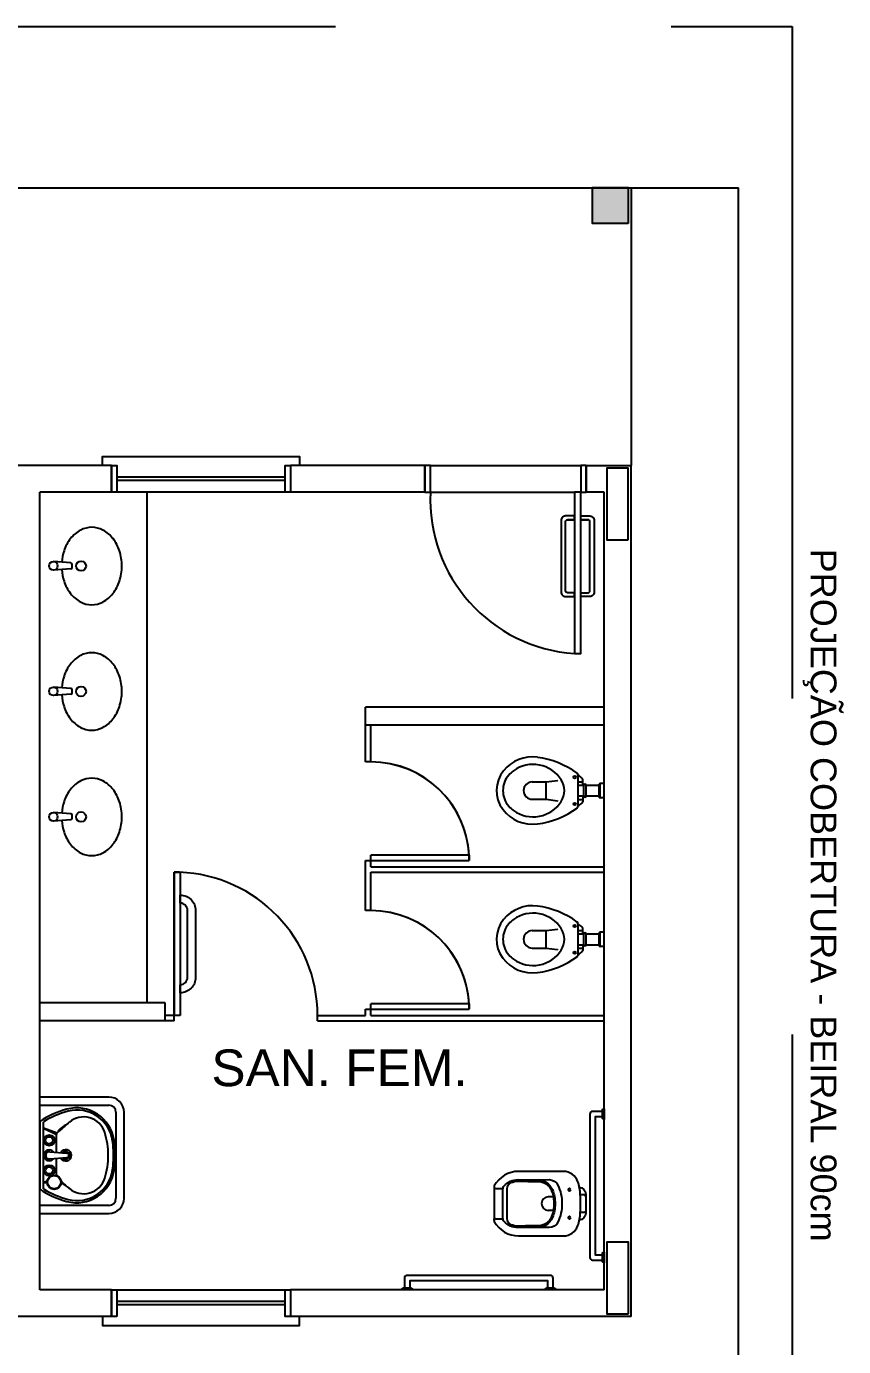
# Model space of a CAD drawing. Header units: millimetres. Extents: x 4161 to 13726, y 828 to 4470.
# Drawn here: x 6239 to 6695, y 3033 to 3770 of the extents above; entities that cross this region are included whole.
import ezdxf

# ---------------------------------------------------------------- set-up
doc = ezdxf.new("R2010")
doc.units = ezdxf.units.MM
doc.header["$LTSCALE"] = 10
doc.set_wipeout_variables(frame=1)
doc.linetypes.add('TRACEJADO_G', pattern=[0.375, 0.25, -0.125])
for name, color, linetype in [('A-BARRA', 2, 'Continuous'), ('A-COTAS', 1, 'Continuous'), ('A-JANEL', 1, 'Continuous'), ('A-PARED', 5, 'Continuous'), ('A-PAREDE', 5, 'Continuous'), ('A-PISOS-CTEL', 2, 'TRACEJADO_G'), ('A-PISOS-NIVEL', 1, 'Continuous'), ('A-WC', 1, 'Continuous'), ('ARQ-ALV-CORTE', 5, 'Continuous'), ('ARQ-ALV-VISTA2', 1, 'Continuous'), ('ARQ-BNC-VISTA', 1, 'Continuous'), ('ARQ-ESQ-CORTE', 3, 'Continuous'), ('ARQ-ESQ-VISTA1', 2, 'Continuous'), ('ARQ-ESQ-VISTA2', 1, 'Continuous'), ('ARQ-TXT-1_050', 2, 'Continuous'), ('ARQ-TXT-1_075', 2, 'Continuous'), ('PAG', 1, 'Continuous')]:
    doc.layers.add(name, color=color, linetype=linetype)
doc.styles.add('ESC-50-A20', font='arial.ttf', dxfattribs={"height": 0.1})

msp = doc.modelspace()

# ---------------------------------------------------------------- hatches: boundary and pattern name
at = {"layer": 'A-COTAS'}
h = msp.add_hatch(color=251, dxfattribs=at)
h.set_gradient(color1=(173, 173, 173), color2=(173, 173, 173))
h.paths.add_polyline_path([(6574.78, 3659.98), (6554.78, 3659.99), (6554.79, 3679.99), (6574.79, 3679.98)])

# ---------------------------------------------------------------- linework, layer by layer
at = {"layer": 'A-BARRA', "color": 251}
msp.add_lwpolyline([(6333.28, 3239.16, -0.414214), (6324.78, 3230.66), (6324.78, 3230.66), (6324.78, 3235.16, 0.414214), (6328.78, 3239.16), (6328.78, 3276.66, 0.414214), (6324.78, 3280.66), (6324.78, 3285.16), (6324.78, 3285.16, -0.414214), (6333.28, 3276.66)], format="xyb", close=True, dxfattribs=at)
at = {"layer": 'A-JANEL', "color": 251}
for p, q in [((6386.35, 3524.95), (6386.35, 3509.95)), ((6386.36, 3064.95), (6386.36, 3049.95))]:
    msp.add_line(p, q, dxfattribs=at)
at = {"layer": 'A-PARED', "color": 251}
msp.add_lwpolyline([(6574.78, 3659.98), (6554.78, 3659.99), (6554.79, 3679.99), (6574.79, 3679.98)], close=True, dxfattribs=at)
at = {"layer": 'A-PAREDE', "color": 251}
for p, q in [((6461.35, 3524.95), (6386.35, 3524.95)), ((6386.35, 3524.95), (6386.35, 3509.95)), ((6461.35, 3509.95), (6461.35, 3524.95)), ((6461.35, 3509.95), (6461.35, 3524.95)), ((6551.35, 3524.95), (6576.35, 3524.95)), ((6551.35, 3509.95), (6551.35, 3524.95)), ((6551.35, 3509.95), (6551.35, 3524.95)), ((6576.36, 3049.95), (6576.35, 3524.95)), ((6246.36, 3064.95), (6246.35, 3509.95)), ((6461.35, 3509.95), (6386.35, 3509.95)), ((6561.35, 3509.95), (6551.35, 3509.95)), ((6561.35, 3509.95), (6551.35, 3509.95)), ((6561.36, 3064.95), (6561.35, 3509.95)), ((6561.36, 3064.95), (6386.36, 3064.95)), ((6386.36, 3064.95), (6386.36, 3049.95)), ((6576.36, 3049.95), (6386.36, 3049.95))]:
    msp.add_line(p, q, dxfattribs=at)
for points in [[(6574.79, 3483.45), (6574.79, 3523.45), (6562.79, 3523.45), (6562.79, 3483.45)], [(6574.86, 3051.45), (6574.86, 3091.45), (6562.86, 3091.45), (6562.86, 3051.45)]]:
    msp.add_lwpolyline(points, close=True, dxfattribs=at)
at = {"layer": 'A-PISOS-NIVEL', "color": 251}
for p, q in [((5948.85, 3679.95), (6576.35, 3679.95)), ((6576.35, 3679.95), (6576.35, 3524.95)), ((6576.35, 3679.95), (6636.35, 3679.95)), ((6636.36, 2989.95), (6636.35, 3679.95))]:
    msp.add_line(p, q, dxfattribs=at)
at = {"layer": 'A-WC', "color": 251}
for p, q in [((6428.06, 3359.5), (6428.06, 3379.95)), ((6431.06, 3359.5), (6431.06, 3379.95)), ((6431.06, 3359.5), (6428.06, 3359.5)), ((6321.36, 3214.95), (6321.36, 3297.95)), ((6321.36, 3297.95), (6321.36, 3217.95)), ((6324.78, 3297.87), (6324.78, 3217.95)), ((6321.36, 3214.95), (6315.5, 3214.95)), ((6321.36, 3217.95), (6316.36, 3217.95)), ((6324.78, 3217.95), (6321.36, 3217.95)), ((6401.36, 3214.95), (6401.36, 3217.95)), ((6401.36, 3217.95), (6428.06, 3217.95)), ((6401.36, 3214.95), (6561.36, 3214.95))]:
    msp.add_line(p, q, dxfattribs=at)
msp.add_arc((6431.06, 3304.5), 55, 0.00008, 90.00008, dxfattribs=at)
at = {"layer": 'ARQ-ALV-CORTE', "color": 251}
msp.add_line((6551.35, 3524.95), (6551.35, 3509.95), dxfattribs=at)
at = {"layer": 'ARQ-ALV-VISTA2', "color": 251, "ltscale": 0.1}
for p, q in [((6286.35, 3524.95), (6191.35, 3524.95)), ((6286.35, 3524.95), (6286.35, 3509.95)), ((6286.35, 3524.95), (6286.35, 3509.95)), ((6286.35, 3509.95), (6246.35, 3509.95)), ((6263.67, 3470.52), (6253.9, 3471.28)), ((6263.67, 3467.21), (6253.9, 3466.48)), ((6264.41, 3468.01), (6264.41, 3469.73)), ((6263.67, 3400.52), (6253.9, 3401.28)), ((6263.67, 3397.21), (6253.9, 3396.48)), ((6264.41, 3398.01), (6264.41, 3399.73)), ((6561.36, 3389.95), (6428.06, 3389.95)), ((6428.06, 3379.95), (6428.06, 3389.95)), ((6561.36, 3379.95), (6428.06, 3379.95)), ((6546.75, 3352.03), (6546.75, 3352.34)), ((6521.21, 3348.33), (6529.06, 3348.33)), ((6529.06, 3348.33), (6535.25, 3349.09)), ((6529.06, 3338.6), (6529.06, 3348.33)), ((6535.25, 3349.09), (6535.42, 3349.32)), ((6546.75, 3352.03), (6546.75, 3334.9)), ((6546.75, 3348.44), (6549.45, 3348.44)), ((6546.75, 3346.46), (6549.45, 3346.46)), ((6549.45, 3346.46), (6549.45, 3349.71)), ((6549.45, 3346.46), (6549.96, 3346.46)), ((6549.96, 3340.48), (6549.96, 3346.45)), ((6551.36, 3346.46), (6558.36, 3346.46)), ((6551.36, 3340.48), (6551.36, 3346.45)), ((6558.36, 3346.77), (6558.36, 3340.17)), ((6558.86, 3346.97), (6558.56, 3346.97)), ((6558.86, 3347.27), (6558.86, 3346.97)), ((6558.86, 3346.97), (6558.86, 3339.97)), ((6561.36, 3347.47), (6559.06, 3347.47)), ((6521.21, 3338.6), (6529.06, 3338.6)), ((6529.06, 3338.6), (6535.25, 3337.85)), ((6535.25, 3337.85), (6535.42, 3337.62)), ((6546.75, 3340.47), (6549.45, 3340.47)), ((6546.75, 3338.49), (6549.45, 3338.49)), ((6549.45, 3340.47), (6549.45, 3337.23)), ((6549.45, 3340.47), (6549.96, 3340.47)), ((6551.36, 3340.47), (6558.36, 3340.47)), ((6558.86, 3339.97), (6558.56, 3339.97)), ((6558.86, 3339.97), (6558.86, 3339.67)), ((6561.36, 3339.47), (6559.06, 3339.47)), ((6263.67, 3330.52), (6253.9, 3331.28)), ((6546.75, 3334.9), (6546.75, 3334.6)), ((6263.67, 3327.21), (6253.9, 3326.48)), ((6264.41, 3328.01), (6264.41, 3329.73)), ((6428.06, 3276.5), (6428.06, 3304.5)), ((6428.06, 3304.5), (6486.06, 3304.5)), ((6431.06, 3300.95), (6431.06, 3307.5)), ((6431.06, 3300.95), (6431.06, 3307.5)), ((6486.06, 3307.5), (6431.06, 3307.5)), ((6431.06, 3300.95), (6431.06, 3304.5)), ((6431.06, 3300.95), (6561.36, 3300.95)), ((6486.06, 3307.5), (6486.06, 3304.5)), ((6321.36, 3297.95), (6324.36, 3297.95)), ((6324.36, 3297.95), (6321.36, 3297.95)), ((6324.36, 3297.95), (6324.36, 3297.89)), ((6431.06, 3297.95), (6561.36, 3297.95)), ((6431.06, 3297.95), (6561.36, 3297.95)), ((6431.06, 3276.5), (6431.06, 3297.95)), ((6431.06, 3276.5), (6428.06, 3276.5)), ((6521.21, 3265.33), (6529.06, 3265.33)), ((6529.06, 3265.33), (6535.25, 3266.09)), ((6529.06, 3255.6), (6529.06, 3265.33)), ((6535.25, 3266.09), (6535.42, 3266.32)), ((6546.75, 3269.03), (6546.75, 3269.34)), ((6546.75, 3269.03), (6546.75, 3251.9)), ((6546.75, 3265.44), (6549.45, 3265.44)), ((6549.45, 3263.46), (6549.45, 3266.71)), ((6558.86, 3263.97), (6558.56, 3263.97)), ((6558.86, 3264.27), (6558.86, 3263.97)), ((6558.86, 3263.97), (6558.86, 3256.97)), ((6561.36, 3264.47), (6559.06, 3264.47)), ((6546.75, 3263.46), (6549.45, 3263.46)), ((6546.75, 3257.47), (6549.45, 3257.47)), ((6549.45, 3263.46), (6549.96, 3263.46)), ((6549.45, 3257.47), (6549.45, 3254.23)), ((6549.45, 3257.47), (6549.96, 3257.47)), ((6549.96, 3257.48), (6549.96, 3263.45)), ((6551.36, 3263.46), (6558.36, 3263.46)), ((6551.36, 3257.48), (6551.36, 3263.45)), ((6551.36, 3257.47), (6558.36, 3257.47)), ((6558.36, 3263.77), (6558.36, 3257.17)), ((6558.86, 3256.97), (6558.56, 3256.97)), ((6558.86, 3256.97), (6558.86, 3256.67)), ((6521.21, 3255.6), (6529.06, 3255.6)), ((6529.06, 3255.6), (6535.25, 3254.85)), ((6535.25, 3254.85), (6535.42, 3254.62)), ((6546.75, 3255.49), (6549.45, 3255.49)), ((6546.75, 3251.9), (6546.75, 3251.6)), ((6561.36, 3256.47), (6559.06, 3256.47)), ((6316.36, 3224.95), (6246.36, 3224.95)), ((6316.36, 3214.95), (6316.36, 3224.95)), ((6428.06, 3221.5), (6486.06, 3221.5)), ((6428.06, 3217.95), (6428.06, 3221.5)), ((6431.06, 3217.95), (6431.06, 3224.5)), ((6431.06, 3217.95), (6431.06, 3224.5)), ((6486.06, 3224.5), (6431.06, 3224.5)), ((6431.06, 3217.95), (6431.06, 3221.5)), ((6486.06, 3224.5), (6486.06, 3221.5)), ((6316.36, 3214.95), (6246.36, 3214.95)), ((6431.06, 3217.95), (6561.36, 3217.95)), ((6284.86, 3172.45), (6246.36, 3172.45)), ((6246.36, 3167.95), (6284.86, 3167.95)), ((6288.86, 3163.95), (6288.86, 3115.95)), ((6293.36, 3115.95), (6293.36, 3163.95)), ((6246.36, 3158.83), (6246.36, 3121.02)), ((6248.36, 3121.24), (6248.36, 3158.61)), ((6248.36, 3155.2), (6256.02, 3152.48)), ((6248.36, 3155.1), (6255.6, 3151.54)), ((6255.6, 3141.57), (6255.6, 3151.54)), ((6251.96, 3141.88), (6261.47, 3141.08)), ((6251.96, 3137.93), (6261.47, 3138.74)), ((6255.6, 3128.73), (6255.6, 3138.24)), ((6248.36, 3125.12), (6250.36, 3125.12)), ((6248.36, 3124.72), (6250.36, 3124.72)), ((6249.12, 3125.12), (6250.45, 3125.78)), ((6249.7, 3125.12), (6250.38, 3125.37)), ((6284.86, 3111.95), (6246.36, 3111.95)), ((6246.36, 3107.45), (6284.86, 3107.45)), ((6286.36, 3064.95), (6246.36, 3064.95)), ((6286.36, 3049.95), (6286.36, 3064.95)), ((6286.36, 3064.95), (6286.36, 3049.95)), ((6286.36, 3049.95), (6286.36, 3064.95)), ((6286.36, 3049.95), (6191.36, 3049.95))]:
    msp.add_line(p, q, dxfattribs=at)
for points in [[(6289.35, 3509.95), (6286.35, 3509.95), (6286.35, 3524.95), (6289.35, 3524.95)], [(6289.36, 3049.95), (6286.36, 3049.95), (6286.36, 3064.95), (6289.36, 3064.95)]]:
    msp.add_lwpolyline(points, close=True, dxfattribs=at)
at = {"layer": 'ARQ-ALV-VISTA2', "color": 251}
for points in [[(6461.35, 3509.95), (6464.35, 3509.95), (6464.35, 3524.95), (6461.35, 3524.95)], [(6548.35, 3509.95), (6551.35, 3509.95), (6551.35, 3524.95), (6548.35, 3524.95)], [(6544.85, 3419.95), (6548.35, 3419.95), (6548.35, 3509.95), (6544.85, 3509.95)]]:
    msp.add_lwpolyline(points, close=True, dxfattribs=at)
at = {"layer": 'ARQ-ALV-VISTA2', "color": 251, "ltscale": 0.1}
for points in [[(6258.6, 3466.83, 0.059992), (6259.86, 3460.32, 0.087531), (6263.43, 3453.53, 0.105501), (6269.1, 3448.74, 0.123031), (6275.3, 3447.18, 0.123031), (6281.51, 3448.72, 0.105501), (6287.19, 3453.5, 0.087531), (6290.79, 3460.28, 0.07802), (6292.13, 3468.78, 0.07802), (6290.81, 3477.27, 0.087531), (6287.23, 3484.07, 0.105501), (6281.56, 3488.86, 0.123031), (6275.36, 3490.41, 0.123031), (6269.16, 3488.87, 0.105501), (6263.47, 3484.1, 0.087531), (6259.88, 3477.32, 0.059024), (6258.61, 3470.92, 0.07802)], [(6258.6, 3396.83, 0.059992), (6259.86, 3390.32, 0.087531), (6263.43, 3383.53, 0.105501), (6269.1, 3378.74, 0.123031), (6275.3, 3377.18, 0.123031), (6281.51, 3378.72, 0.105501), (6287.19, 3383.5, 0.087531), (6290.79, 3390.28, 0.07802), (6292.13, 3398.78, 0.07802), (6290.81, 3407.27, 0.087531), (6287.23, 3414.07, 0.105501), (6281.56, 3418.86, 0.123031), (6275.36, 3420.41, 0.123031), (6269.16, 3418.87, 0.105501), (6263.47, 3414.1, 0.087531), (6259.88, 3407.32, 0.059024), (6258.61, 3400.92, 0.07802)], [(6258.6, 3326.83, 0.059992), (6259.86, 3320.32, 0.087531), (6263.43, 3313.53, 0.105501), (6269.1, 3308.74, 0.123031), (6275.3, 3307.18, 0.123031), (6281.51, 3308.72, 0.105501), (6287.19, 3313.5, 0.087531), (6290.79, 3320.28, 0.07802), (6292.13, 3328.78, 0.07802), (6290.81, 3337.27, 0.087531), (6287.23, 3344.07, 0.105501), (6281.56, 3348.86, 0.123031), (6275.36, 3350.41, 0.123031), (6269.16, 3348.87, 0.105501), (6263.47, 3344.1, 0.087531), (6259.88, 3337.32, 0.059024), (6258.61, 3330.92, 0.07802)], [(6561.36, 3159.95, -0.414214), (6560.36, 3160.95), (6560.36, 3164.95, -0.414214), (6561.36, 3165.95), (6561.36, 3159.95)], [(6561.36, 3079.95, -0.414214), (6560.36, 3080.95), (6560.36, 3084.95, -0.414214), (6561.36, 3085.95), (6561.36, 3079.95)], [(6532.86, 3065.95), (6532.86, 3071.45, 0.414214), (6531.36, 3072.95), (6451.36, 3072.95, 0.414214), (6449.86, 3071.45), (6449.86, 3065.95)], [(6448.36, 3064.95, -0.414214), (6449.36, 3065.95), (6453.36, 3065.95, -0.414214), (6454.36, 3064.95), (6448.36, 3064.95)], [(6528.36, 3064.95, -0.414214), (6529.36, 3065.95), (6533.36, 3065.95, -0.414214), (6534.36, 3064.95), (6528.36, 3064.95)]]:
    msp.add_lwpolyline(points, format="xyb", dxfattribs=at)
for points in [[(6560.36, 3161.45), (6556.36, 3161.45), (6556.36, 3084.45), (6560.36, 3084.45)], [(6529.86, 3065.95), (6529.86, 3069.95), (6452.86, 3069.95), (6452.86, 3065.95)]]:
    msp.add_lwpolyline(points, dxfattribs=at)
for centre, radius in [((6253.9, 3468.88), 2.4), ((6269.37, 3468.81), 2.78), ((6253.9, 3398.88), 2.4), ((6269.37, 3398.81), 2.78), ((6544.94, 3350.97), 0.682), ((6253.9, 3328.88), 2.4), ((6269.37, 3328.81), 2.78), ((6544.94, 3335.97), 0.682), ((6544.94, 3267.97), 0.682), ((6544.94, 3252.97), 0.682), ((6251.61, 3148.32), 3), ((6251.61, 3148.32), 2), ((6251.61, 3131.52), 3), ((6251.61, 3131.52), 2), ((6254.36, 3124.92), 4), ((6254.36, 3124.92), 3.7)]:
    msp.add_circle(centre, radius, dxfattribs=at)
for centre, radius, start, end in [((6263.61, 3469.73), 0.8, 359.92238, 85.56882), ((6263.61, 3468.01), 0.8, 274.27593, 359.92238), ((6263.61, 3399.73), 0.8, 359.92238, 85.56882), ((6263.61, 3398.01), 0.8, 274.27593, 359.92238), ((6521.4, 3341.42), 20.81, 82.31962, 140.89794), ((6517.72, 3314.1), 48.37, 53.75781, 82.31962), ((6518.67, 3343.47), 17.4, 140.47675, 216.88819), ((6520.09, 3341.65), 15.92, 125.74863, 138.67015), ((6521.7, 3339.42), 18.66, 32.67994, 125.74863), ((6545.84, 3352.34), 0.909, 0.00008, 58.98262), ((6518.03, 3343.47), 13.17, 138.67015, 180.00008), ((6521.21, 3343.47), 4.86, 90.00008, 270.00008), ((6528, 3343.47), 11.17, 0.00008, 32.67994), ((6520.92, 3311.92), 47.71, 53.83964, 57.21824), ((6548.54, 3349.71), 0.909, 0.00008, 53.83964), ((6550.66, 3346.45), 0.697, 0.00008, 180.00008), ((6558.56, 3346.77), 0.2, 90.00008, 180.00008), ((6559.06, 3347.27), 0.2, 90.00008, 180.00008), ((6518.03, 3343.47), 13.17, 180.00008, 221.33001), ((6528, 3343.47), 11.17, 327.32022, 0.00008), ((6550.66, 3340.48), 0.697, 180.00008, 0.00008), ((6558.56, 3340.17), 0.2, 180.00008, 270.00008), ((6559.06, 3339.67), 0.2, 180.00008, 270.00008), ((6263.61, 3329.73), 0.8, 359.92238, 85.56882), ((6521.4, 3345.51), 20.81, 216.88819, 277.68054), ((6520.09, 3345.28), 15.92, 221.33001, 234.25153), ((6521.7, 3347.51), 18.66, 234.25153, 327.32022), ((6517.72, 3372.82), 48.37, 277.68054, 306.34552), ((6545.84, 3334.59), 0.909, 306.33589, 0.00008), ((6520.92, 3375.01), 47.71, 302.78192, 306.16052), ((6548.54, 3337.23), 0.909, 306.16052, 0.00008), ((6263.61, 3328.01), 0.8, 274.27593, 359.92238), ((6521.4, 3258.42), 20.81, 82.31962, 140.89794), ((6517.72, 3231.1), 48.37, 53.75781, 82.31962), ((6431.06, 3221.5), 55, 0.00008, 90.00008), ((6431.06, 3221.5), 55, 3.12686, 90.00008), ((6518.67, 3260.47), 17.4, 140.47675, 216.88819), ((6520.09, 3258.65), 15.92, 125.74863, 138.67015), ((6521.7, 3256.42), 18.66, 32.67994, 125.74863), ((6518.03, 3260.47), 13.17, 138.67015, 180.00008), ((6521.21, 3260.47), 4.86, 90.00008, 270.00008), ((6528, 3260.47), 11.17, 0.00008, 32.67994), ((6545.84, 3269.34), 0.909, 0.00008, 58.98262), ((6520.92, 3228.92), 47.71, 53.83964, 57.21824), ((6548.54, 3266.71), 0.909, 0.00008, 53.83964), ((6550.66, 3263.45), 0.697, 0.00008, 180.00008), ((6558.56, 3263.77), 0.2, 90.00008, 180.00008), ((6559.06, 3264.27), 0.2, 90.00008, 180.00008), ((6518.03, 3260.47), 13.17, 180.00008, 221.33001), ((6528, 3260.47), 11.17, 327.32022, 0.00008), ((6550.66, 3257.48), 0.697, 180.00008, 0.00008), ((6558.56, 3257.17), 0.2, 180.00008, 270.00008), ((6559.06, 3256.67), 0.2, 180.00008, 270.00008), ((6521.4, 3262.51), 20.81, 216.88819, 277.68054), ((6520.09, 3262.28), 15.92, 221.33001, 234.25153), ((6521.7, 3264.51), 18.66, 234.25153, 327.32022), ((6517.72, 3289.82), 48.37, 277.68054, 306.34552), ((6545.84, 3251.59), 0.909, 306.33589, 0.00008), ((6520.92, 3292.01), 47.71, 302.78192, 306.16052), ((6548.54, 3254.23), 0.909, 306.16052, 0.00008), ((6284.86, 3163.95), 8.5, 0.00008, 90.00008), ((6274.96, 3115.69), 51.76, 105.11155, 123.54999), ((6274.96, 3115.69), 50.5, 104.71836, 121.79286), ((6266.95, 3145.36), 21.02, 8.12546, 105.11155), ((6267.2, 3145.24), 19.95, 7.88514, 104.71836), ((6270.84, 3149.02), 12.33, 17.58708, 130.55979), ((6284.86, 3163.95), 4, 0.00008, 90.00008), ((6699.71, 2647.93), 671.89, 130.55979, 131.32776), ((6257.88, 3153.12), 1.37, 126.16533, 188.27114), ((6653.56, 2611.8), 671.89, 125.55979, 126.16533), ((6256.86, 3151.54), 1.26, 131.32776, 180.00008), ((6242.16, 3139.92), 42.42, 0.00008, 17.58708), ((6228.86, 3139.92), 58.66, 0.00008, 7.88514), ((6228.86, 3139.92), 59.5, 0.00008, 8.12546), ((6251.61, 3139.92), 3, 38.80439, 321.19577), ((6251.63, 3139.91), 2, 80.37526, 279.6249), ((6260.85, 3139.92), 3.15, 207.94887, 152.76732), ((6260.85, 3139.92), 2.1, 220.92562, 140.29102), ((6261.37, 3139.91), 1.18, 274.81249, 85.18767), ((6242.16, 3139.92), 42.42, 342.41308, 0.00008), ((6228.86, 3139.92), 58.66, 352.11502, 0.00008), ((6228.86, 3139.92), 59.5, 351.8747, 0.00008), ((6266.95, 3134.49), 21.02, 254.88861, 351.8747), ((6267.2, 3134.61), 19.95, 255.2818, 352.11502), ((6699.71, 3631.92), 671.89, 228.93416, 229.44037), ((6653.56, 3668.05), 671.89, 233.96967, 234.44037), ((6270.84, 3130.83), 12.33, 229.44037, 342.41308), ((6274.96, 3164.16), 51.76, 236.45017, 254.88861), ((6274.96, 3164.16), 50.5, 238.2073, 255.2818), ((6284.86, 3115.95), 4, 270.00008, 0.00008), ((6284.86, 3115.95), 8.5, 270.00008, 0.00008)]:
    msp.add_arc(centre, radius, start, end, dxfattribs=at)
at = {"layer": 'ARQ-BNC-VISTA', "color": 251}
for p, q in [((6464.35, 3524.95), (6548.35, 3524.95)), ((6306.36, 3224.95), (6306.35, 3509.95)), ((6464.35, 3509.95), (6544.85, 3509.95))]:
    msp.add_line(p, q, dxfattribs=at)
at = {"layer": 'ARQ-ESQ-CORTE', "color": 251}
for points in [[(6544.85, 3494.59), (6540.85, 3494.59), (6544.85, 3494.59), (6544.85, 3496.74), (6539.85, 3496.74, 0.414214), (6537.35, 3494.24), (6537.35, 3454.24, 0.414214), (6539.85, 3451.74), (6544.85, 3451.74), (6544.85, 3453.9), (6540.85, 3453.9, -0.414214), (6539.85, 3454.9), (6539.85, 3493.59, -0.414214), (6540.85, 3494.59)], [(6548.35, 3494.59), (6552.35, 3494.59), (6548.35, 3494.59), (6548.35, 3496.74), (6553.35, 3496.74, -0.414214), (6555.85, 3494.24), (6555.85, 3454.24, -0.414214), (6553.35, 3451.74), (6548.35, 3451.74), (6548.35, 3453.9), (6552.35, 3453.9, 0.414214), (6553.35, 3454.9), (6553.35, 3493.59, 0.414214), (6552.35, 3494.59)]]:
    msp.add_lwpolyline(points, format="xyb", dxfattribs=at)
at = {"layer": 'ARQ-ESQ-VISTA1', "color": 251}
for p, q in [((6383.35, 3518.44), (6289.39, 3518.44)), ((6383.35, 3516.44), (6289.39, 3516.44)), ((6383.35, 3509.95), (6289.35, 3509.95)), ((6289.36, 3064.95), (6383.36, 3064.95)), ((6383.36, 3058.44), (6289.4, 3058.44)), ((6383.36, 3056.44), (6289.4, 3056.44))]:
    msp.add_line(p, q, dxfattribs=at)
for points in [[(6281.35, 3524.95), (6281.35, 3529.95), (6391.35, 3529.95), (6391.35, 3524.95)], [(6281.36, 3049.95), (6281.36, 3044.95), (6391.36, 3044.95), (6391.36, 3049.95)]]:
    msp.add_lwpolyline(points, dxfattribs=at)
for points in [[(6386.35, 3509.95), (6383.35, 3509.95), (6383.35, 3524.95), (6386.35, 3524.95)], [(6386.36, 3049.95), (6383.36, 3049.95), (6383.36, 3064.95), (6386.36, 3064.95)]]:
    msp.add_lwpolyline(points, close=True, dxfattribs=at)
at = {"layer": 'ARQ-ESQ-VISTA2', "color": 251, "linetype": 'Continuous'}
msp.add_arc((6550.64, 3506.13), 86.37, 177.46282, 266.15907, dxfattribs=at)
at = {"layer": 'PAG', "color": 251}
for centre, radius, start, end in [((6431.06, 3304.5), 55, 3.12686, 90.00008), ((6321.36, 3217.95), 80, 0.00008, 87.85098)]:
    msp.add_arc(centre, radius, start, end, dxfattribs=at)

# ---------------------------------------------------------------- texts
at = {"layer": 'ARQ-TXT-1_050', "color": 251, "insert": (6342.11, 3199.01), "char_height": 20.48, "attachment_point": 1, "rotation": 0.00553, "style": 'ESC-50-A20'}
msp.add_mtext_dynamic_manual_height_columns('SAN. FEM.      ', width=214.6207, gutter_width=1, heights=[0], dxfattribs=at)
at = {"layer": 'ARQ-TXT-1_075', "color": 251, "insert": (6691.04, 3478.47), "char_height": 14.4, "width": 435.5814, "attachment_point": 1, "rotation": 270.00008, "style": 'ESC-50-A20'}
msp.add_mtext('PROJEÇÃO COBERTURA - BEIRAL 90cm', dxfattribs=at)

# ---------------------------------------------------------------- wipeouts: each hides what was drawn before it
at = {"color": 251, "ltscale": 0.1}
msp.add_wipeout([(6499.87, 3112.95), (6499.87, 3122.36), (6500.02, 3122.91), (6500.34, 3123.42), (6500.55, 3123.81), (6500.92, 3124.34), (6501.2, 3124.72), (6501.95, 3125.64), (6502.69, 3126.45), (6503.3, 3126.95), (6504.23, 3127.75), (6505.54, 3128.64), (6506.3, 3129.08), (6506.75, 3129.33), (6507.01, 3129.46), (6507.3, 3129.6), (6508.48, 3130.06), (6509.17, 3130.27), (6509.75, 3130.43), (6510.55, 3130.62), (6511.31, 3130.75), (6511.52, 3130.78), (6512.29, 3130.86), (6513.37, 3130.92), (6513.63, 3130.96), (6538.6, 3130.96), (6539.79, 3130.83), (6540.32, 3130.73), (6541.08, 3130.54), (6541.81, 3130.29), (6542.42, 3129.99), (6542.69, 3129.86), (6543, 3129.7), (6543.29, 3129.51), (6543.53, 3129.36), (6543.94, 3129.04), (6544.23, 3128.79), (6544.91, 3128.09), (6545.49, 3127.43), (6545.76, 3127), (6546.3, 3126.02), (6546.68, 3125.06), (6547, 3124.06), (6547.31, 3122.88), (6547.46, 3122.21), (6547.57, 3122.22), (6547.71, 3122.17), (6548.2, 3122.04), (6548.52, 3121.94), (6548.75, 3121.85), (6549.15, 3121.65), (6549.32, 3121.54), (6549.47, 3121.42), (6549.62, 3121.32), (6549.7, 3121.24), (6550.05, 3120.92), (6550.13, 3120.82), (6550.2, 3120.73), (6550.28, 3120.63), (6550.32, 3120.57), (6550.36, 3120.52), (6550.4, 3120.47), (6550.43, 3120.42), (6550.47, 3120.36), (6550.51, 3120.28), (6550.58, 3120.17), (6550.61, 3120.09), (6550.71, 3119.92), (6550.78, 3119.73), (6550.89, 3119.42), (6550.96, 3119.14), (6551.03, 3118.81), (6551.07, 3118.34), (6551.08, 3118.25), (6551.08, 3107.67), (6551.08, 3107.66), (6551.08, 3107.6), (6551.07, 3107.54), (6551.06, 3107.4), (6551.05, 3107.25), (6551.04, 3107.1), (6551.01, 3106.96), (6550.97, 3106.81), (6550.92, 3106.54), (6550.84, 3106.34), (6550.73, 3106.04), (6550.71, 3105.98), (6550.57, 3105.74), (6550.44, 3105.49), (6550.31, 3105.33), (6550.22, 3105.21), (6550.11, 3105.07), (6550.08, 3105.02), (6550.02, 3104.97), (6549.67, 3104.63), (6549.66, 3104.61), (6549.57, 3104.55), (6549.48, 3104.48), (6549.37, 3104.4), (6549.26, 3104.32), (6549.2, 3104.27), (6549.13, 3104.24), (6549.05, 3104.2), (6549, 3104.17), (6548.94, 3104.14), (6548.85, 3104.09), (6548.79, 3104.06), (6548.73, 3104.03), (6548.68, 3104), (6548.64, 3103.99), (6548.55, 3103.96), (6548.35, 3103.89), (6548.2, 3103.83), (6548.14, 3103.81), (6547.58, 3103.72), (6547.51, 3103.73), (6547.46, 3103.67), (6547.45, 3103.55), (6547.35, 3103.12), (6547.22, 3102.6), (6547.09, 3102.08), (6546.56, 3100.5), (6546.27, 3099.8), (6546.02, 3099.34), (6545.77, 3098.94), (6545.46, 3098.47), (6545.19, 3098.12), (6545.04, 3097.92), (6544.69, 3097.58), (6544.4, 3097.28), (6543.78, 3096.75), (6543.26, 3096.4), (6542.78, 3096.11), (6542.3, 3095.87), (6541.79, 3095.62), (6541.19, 3095.4), (6540.65, 3095.24), (6540.22, 3095.14), (6539.7, 3095.05), (6539.52, 3095.01), (6539.43, 3095), (6539.28, 3094.99), (6538.88, 3094.98), (6538.74, 3094.97), (6538.6, 3094.96), (6538.6, 3094.96), (6513.63, 3094.96), (6512.73, 3095.01), (6512.22, 3095.05), (6511.9, 3095.08), (6511.54, 3095.12), (6511.22, 3095.17), (6510.89, 3095.22), (6510.62, 3095.27), (6510.39, 3095.31), (6510.29, 3095.33), (6510.2, 3095.36), (6510, 3095.41), (6508.8, 3095.75), (6508.47, 3095.87), (6508.06, 3096.01), (6507.86, 3096.09), (6507.7, 3096.16), (6507.5, 3096.24), (6507.23, 3096.35), (6506.95, 3096.48), (6506.79, 3096.56), (6506.43, 3096.74), (6505.92, 3097.02), (6505.06, 3097.55), (6504.83, 3097.71), (6503.93, 3098.41), (6503.33, 3098.89), (6502.71, 3099.48), (6501.63, 3100.7), (6501.07, 3101.44), (6500.57, 3102.14), (6500.04, 3103.04), (6499.91, 3103.43), (6499.87, 3103.54)], dxfattribs=at).dxf.layer = 'ARQ-ALV-VISTA2'

# ---------------------------------------------------------------- next in the draw order: linework, layer by layer
at = {"layer": 'A-PISOS-CTEL', "color": 251, "linetype": 'TRACEJADO_G', "ltscale": 150}
msp.add_lwpolyline([(4911.35, 3769.95), (6666.35, 3769.95), (6666.36, 2959.95), (4911.36, 2959.95)], close=True, dxfattribs=at)
at = {"layer": 'ARQ-ALV-VISTA2', "color": 251, "ltscale": 0.1}
for p, q in [((6499.87, 3122.36), (6499.87, 3103.54)), ((6499.87, 3103.54), (6499.87, 3104.51)), ((6500.87, 3104.51), (6504.43, 3104.51))]:
    msp.add_line(p, q, dxfattribs=at)
for points in [[(6560.36, 3164.45), (6554.86, 3164.45, 0.414214), (6553.36, 3162.95), (6553.36, 3082.95, 0.414214), (6554.86, 3081.45), (6560.36, 3081.45)], [(6500.87, 3104.51, 0.407906), (6499.87, 3103.54, 0.131537), (6499.99, 3103.03, 0.273863), (6513.63, 3094.96), (6538.6, 3094.96, 0.319419), (6546.67, 3100.69, 0.074713), (6548.03, 3107.96, 0.017899), (6548.03, 3117.95, 0.074713), (6546.67, 3125.22, 0.319419), (6538.6, 3130.96), (6513.63, 3130.96, 0.273863), (6499.99, 3122.88, 0.136488), (6499.87, 3122.36, 0.402244), (6500.87, 3121.4), (6504.43, 3121.4, 0.337727), (6504.94, 3121.79)], [(6524.19, 3126.29, -0.305538), (6532.45, 3120.77, -0.097448), (6533.98, 3112.96, -0.097448), (6532.45, 3105.14, -0.305538), (6524.19, 3099.62)], [(6532.99, 3116.78), (6530.19, 3116.78, 1), (6530.19, 3109.14)], [(6547.57, 3122.22, -0.378909), (6551.08, 3118.25), (6551.08, 3107.67, -0.378909), (6547.57, 3103.7)], [(6551.08, 3116.96, 0.414214), (6550.19, 3117.85), (6548.01, 3117.85)], [(6551.08, 3108.96, -0.414214), (6550.19, 3108.07), (6548.01, 3108.07)]]:
    msp.add_lwpolyline(points, format="xyb", dxfattribs=at)
for points in [[(6535.52, 3102.64, -0.295956), (6530.6, 3099.56, 0.008003), (6513.37, 3099.56, -0.219669), (6505.54, 3103.02, -0.1825), (6504.85, 3104.86), (6504.85, 3121.06, -0.1825), (6505.54, 3122.89, -0.21967), (6513.37, 3126.36, 0.008003), (6530.6, 3126.35, -0.295956), (6535.52, 3123.27, -0.109342), (6537.81, 3112.96, -0.109342)], [(6532.99, 3109.14, -0.042994), (6532.05, 3105.83, -0.312272), (6524.29, 3100.51, 0.00507), (6513.36, 3100.45, -0.107996), (6509.45, 3101.23, -0.297508), (6507.23, 3104.64), (6507.23, 3121.28, -0.297509), (6509.45, 3124.68, -0.107996), (6513.36, 3125.47, 0.00507), (6524.29, 3125.4, -0.312272), (6532.05, 3120.08, -0.091294), (6533.36, 3112.96, -0.048111)], [(6542.69, 3120.78, 1), (6541.18, 3120.78, 1)], [(6542.69, 3105.14, 1), (6541.18, 3105.14, 1)]]:
    msp.add_lwpolyline(points, format="xyb", close=True, dxfattribs=at)
msp.add_lwpolyline([(6532.99, 3109.14), (6530.09, 3109.14)], dxfattribs=at)
msp.add_arc((6504.43, 3103.98), 0.533, 15.35523, 90.00009, dxfattribs=at)

doc.saveas('drawing.dxf')
